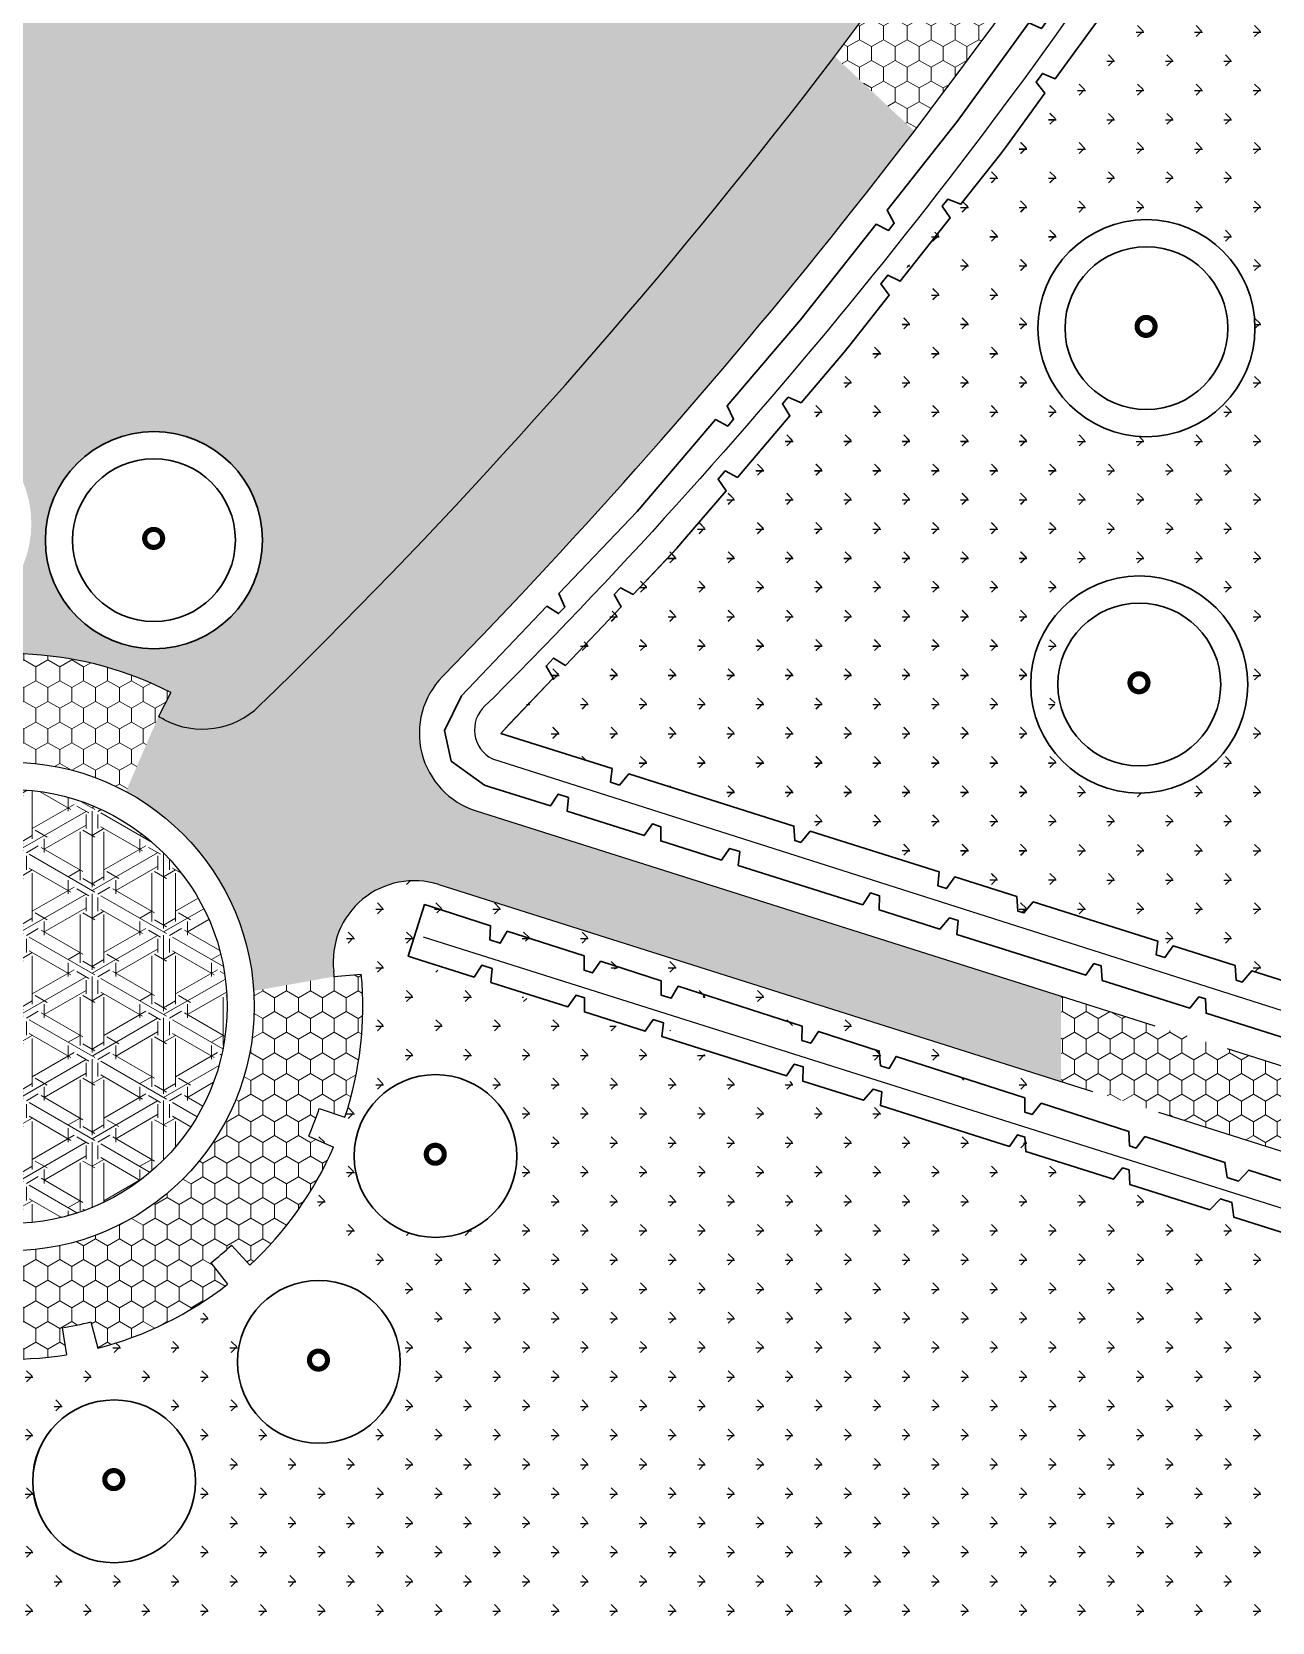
# Model space of a CAD drawing. Header units: millimetres. Extents: x -164772 to 106339, y -135449 to 107526.
# Drawn here: x 1245 to 24103, y -101169 to -71863 of the extents above; entities that cross this region are included whole.
import ezdxf

# ---------------------------------------------------------------- set-up
doc = ezdxf.new("R2010")
doc.units = ezdxf.units.MM
doc.layers.add('bord2', color=251, linetype='Continuous', lineweight=25)
doc.layers.add('paving', color=250, linetype='Continuous', lineweight=25)
for name, color, linetype, lineweight, true_color in [('graas', 7, 'Continuous', 25, 0x83f83f), ('hatch', 7, 'Continuous', 9, 0x4a4a4a), ('plants', 7, 'Continuous', 30, 0x3d5129)]:
    doc.layers.add(name, color=color, linetype=linetype, lineweight=lineweight, true_color=true_color)
doc.linetypes.add('зигзаг', pattern='A,0.00254,-5.08,[131,ltypeshp.shx,S=5.08,R=0,X=-5.08,Y=0],-10.16,[131,ltypeshp.shx,S=5.08,R=180,X=5.08,Y=0],-5.08', length=20.32254)
pattern_1 = [(90, (0, 0), (-219.9704516, 381), [254, -508]), (210, (0, 0), (-219.9704530418713, -380.9999991675352), [254, -508]), (150, (0, 0), (-439.9409046418711, 8.324647552006501e-07), [-508, 254])]
pattern_2 = [(180, (20086130.2969499, -35164895.6718968), (-538.8149999999999, -538.8149999999999), [142.875, -934.755]), (135, (20086130.2969499, -35164895.6718968), (-538.8153672641492, -538.8153672641491), [142.875, -619.1249999999999]), (225, (20086130.2969499, -35164895.6718968), (538.8153672641491, -538.8153672641492), [142.875, -619.1249999999999])]

# ---------------------------------------------------------------- blocks, each defined once
blk = doc.blocks.new('С')
at = {"layer": 'plants', "const_width": 0.1885352972114263}
blk.add_lwpolyline([(63630.32345716628, 41940.31817765423, 1), (63630.98698572459, 41940.31817765423, 1)], format="xyb", close=True, dxfattribs=at)
at = {"layer": 'plants', "linetype": 'зигзаг', "ltscale": 0.1}
blk.add_circle((63630.59096005273, 41940.30680358259), 3, dxfattribs=at)
blk = doc.blocks.new('Р')
at = {"layer": 'plants', "const_width": 0.1885352972114263}
blk.add_lwpolyline([(63573.59903664942, 42000.92048726147, 1), (63574.26256520773, 42000.92048726147, 1)], format="xyb", close=True, dxfattribs=at)
at = {"layer": 'plants'}
blk.add_circle((63573.86653953586, 42000.90911318984), 4, dxfattribs=at)
at = {"layer": 'plants', "linetype": 'зигзаг', "ltscale": 0.1}
blk.add_circle((63573.86653953586, 42000.90911318984), 3, dxfattribs=at)
blk = doc.blocks.new('Б')
at = {"layer": 'plants', "const_width": 0.1885352972114263}
blk.add_lwpolyline([(63583.59903664938, 41953.88570157746, 1), (63584.26256520769, 41953.88570157746, 1)], format="xyb", close=True, dxfattribs=at)
at = {"layer": 'plants'}
for radius in [4, 3]:
    blk.add_circle((63583.86653953583, 41953.87432750583), radius, dxfattribs=at)

msp = doc.modelspace()

# ---------------------------------------------------------------- hatches: boundary and pattern name
at = {"layer": 'graas'}
h = msp.add_hatch(dxfattribs=at)
h.set_pattern_fill('GRASS,_O', color=256, scale=30, angle=90)
h.set_pattern_definition(pattern_2)
h.paths.add_polyline_path([(-16881.00978986946, -64929.83549857694), (-9664.48092604549, -75038.56493971818), (-10121.02646176032, -75427.879945612), (-2990.39725011056, -83789.89241391928, 0.3128562335060687), (-1305.118566213452, -84225.03223058856, -0.004958622415605425), (-1193.589945147556, -84183.51932254569), (-1363.352445447163, -83713.22080724729, -0.2077835124769347), (3805.050075634106, -84040.94761274285), (3577.243151236049, -84486.0363737647, -0.00515883096216769), (3686.86696790038, -84543.57940258733, 0.3234179020562239), (5437.046274722743, -84289.81419319841, 0.05378344987379314), (20212.04646126526, -66445.22378586789), (20212.04646126526, -63389.35614114252, -0.137211629457894), (19174.45696733725, -63679.55847998799, -1), (19174.45696733725, -59679.55847998799, -0.137211629457894), (20212.04646126526, -59969.76081883299), (20212.04646126526, -55091.45292435677, 0.01236897404427421), (20147.14991310584, -55055.47448854891), (17492.5180765546, -53668.46070473963), (16518.00751939855, -56143.90371240392, -0.1724520625654502), (17780.39218551359, -55695.1564173982, -1), (17780.39218551359, -59695.1564173982, -0.7058266720286092), (16518.00751939855, -56143.90371240392), (17492.51807655833, -53668.46070474661), (10308.75810993715, -49915.03096127832), (10030.90544529372, -50446.81841576328), (-1396.544501212695, -45458.74795300603, -0.07962875425606525)])
h.paths.add_polyline_path([(-1258.646054100514, -50708.45190756205, -1), (-1258.646054100514, -54708.45190756205, -1)], flags=16)
h.paths.add_polyline_path([(5123.517075220319, -60675.87254191698, -1), (5123.517075220319, -64675.87254191698, -1)], flags=16)
h.paths.add_polyline_path([(-8267.074693556682, -66955.6184717407, -1), (-8267.074693556682, -62955.6184717407, -1)], flags=16)
h.paths.add_polyline_path([(-1258.646054100514, -51208.45190756205, -1), (-1258.646054100514, -54208.45190756205, -1)], flags=0)
h.paths.add_polyline_path([(5123.517075220319, -61175.87254191698, -1), (5123.517075220319, -64175.87254191698, -1)], flags=0)
h.paths.add_polyline_path([(-8267.074693556682, -66455.6184717407, -1), (-8267.074693556682, -63455.6184717407, -1)], flags=0)
h.paths.add_polyline_path([(-1264.333089917236, -52842.20335078514, -1), (-1264.333089917236, -52510.43907163381, -1)], flags=0)
h.paths.add_polyline_path([(5117.830039404063, -62477.85970598175, 1), (5117.830039404063, -62809.62398514054, 1)], flags=0)
h.paths.add_polyline_path([(-8272.761729373404, -65089.36991496426, 1), (-8272.761729373404, -64757.60563581246, 1)], flags=0)
h.paths.add_polyline_path([(5212.027672145246, -65499.94860570967, -1), (5212.027672145246, -69499.94860570967, -1)], flags=16)
h.paths.add_polyline_path([(-6611.046381423985, -71862.71404796974, -1), (-6611.046381423985, -67862.71404796974, -1)], flags=16)
h.paths.add_polyline_path([(4859.800422787863, -49864.02424934596, -1), (4859.800422787863, -53864.02424934595, -1)], flags=16)
h.paths.add_polyline_path([(5212.027672145246, -65999.94860570967, -1), (5212.027672145246, -68999.94860570967, -1)], flags=0)
h.paths.add_polyline_path([(-6611.046381423985, -71362.71404796974, -1), (-6611.046381423985, -68362.71404796974, -1)], flags=0)
h.paths.add_polyline_path([(4859.800422787863, -50364.02424934595, -1), (4859.800422787863, -53364.02424934595, -1)], flags=0)
h.paths.add_polyline_path([(5206.340636328525, -67633.70004893323, 1), (5206.340636328525, -67301.93576977444, 1)], flags=0)
h.paths.add_polyline_path([(-6616.733417240706, -69996.4654911933, 1), (-6616.733417240706, -69664.7012120415, 1)], flags=0)
h.paths.add_polyline_path([(4854.113386971141, -51666.01141341771, -1), (4854.113386971141, -51997.77569256951, -1)], flags=0)
h.paths.add_polyline_path([(9705.918007681343, -63740.33430032847, -1), (9705.918007681343, -67740.33430032847, -1)], flags=16)
h.paths.add_polyline_path([(9705.918007681343, -64240.33430032847, -1), (9705.918007681343, -67240.33430032847, -1)], flags=0)
h.paths.add_polyline_path([(9700.230971860896, -65542.32146440023, -1), (9700.230971864621, -65874.08574355156, -1)], flags=0)
h.paths.add_polyline_path([(-763.2976096740895, -78925.90310791689, -1), (-763.2976096740895, -82925.90310791689, -1)], flags=16)
h.paths.add_polyline_path([(-763.2976096740895, -79425.90310791689, -1), (-763.2976096740895, -82425.90310791689, -1)], flags=0)
h.paths.add_polyline_path([(3503.641295233931, -79242.14120283812, -1), (3503.641295233931, -83242.14120283812, -1)], flags=16)
h.paths.add_polyline_path([(3503.641295233931, -79742.14120283812, -1), (3503.641295233931, -82742.14120283812, -1)], flags=0)
h.paths.add_polyline_path([(-768.9846454908111, -80727.89027198865, -1), (-768.9846454908111, -81059.65455113999, -1)], flags=0)
h.paths.add_polyline_path([(3497.954259417209, -81044.12836690988, -1), (3497.954259417209, -81375.89264606168, -1)], flags=0)
h = msp.add_hatch(dxfattribs=at)
h.set_pattern_fill('GRASS,_O', color=256, scale=30, angle=90)
h.set_pattern_definition([(180, (20086130.56260819, -35164895.6718968), (-538.8149999999999, -538.8149999999999), [142.875, -934.755]), (135, (20086130.56260819, -35164895.6718968), (-538.8153672641492, -538.8153672641491), [142.875, -619.1249999999999]), (225, (20086130.56260819, -35164895.6718968), (538.8153672641491, -538.8153672641492), [142.875, -619.1249999999999])])
edge = h.paths.add_edge_path()
edge.add_line((32557.4558541502, -81673.77204920581), (32730.75200044509, -81475.80561136079))
edge.add_line((32730.75200044523, -81475.80561136079), (32659.50277191414, -81355.54253301621))
edge.add_line((32659.50277191374, -81355.54253301627), (32396.17151481585, -81401.53680486066))
edge.add_line((32396.17151481585, -81401.5368048609), (31124.43210818461, -79254.94098818724))
edge.add_line((31124.43210818498, -79254.94098818718), (31312.9471354169, -79082.66282106025))
edge.add_line((31312.94713541652, -79082.66282106002), (31269.24862140518, -79008.90317590188))
edge.add_line((31269.2486214053, -79008.90317590206), (31107.50721428647, -78954.65900634413))
edge.add_line((31107.50721428656, -78954.65900634413), (30955.0114027569, -78975.5092835007))
edge.add_line((30955.0114027571, -78975.5092835007), (30956.41131150669, -78971.3351351424))
edge.add_line((30956.41131150649, -78971.33513514229), (30359.73683983128, -77964.19568649828))
edge.add_line((30359.73683983107, -77964.19568649816), (30534.97717347059, -77769.51088355799))
edge.add_line((30534.97717347062, -77769.51088355805), (30465.8593157198, -77652.84539098162))
edge.add_line((30465.85931572012, -77652.84539098197), (30198.45250049733, -77691.96044216063))
edge.add_line((30198.45250049719, -77691.96044216023), (29737.63369245524, -76914.13463881708))
edge.add_line((29737.63369245521, -76914.13463881749), (28603.90379552505, -75000.48798975753))
edge.add_line((28603.90379552516, -75000.48798975718), (28792.41882275708, -74828.2098226157))
edge.add_line((28792.41882275716, -74828.20982261605), (28706.87192615703, -74683.8134082251))
edge.add_line((28706.871926157, -74683.81340822481), (28438.06574487648, -74720.566439861))
edge.add_line((28438.06574487613, -74720.56643986094), (27839.20852717134, -73709.74268806845))
edge.add_line((27839.20852717172, -73709.74268806863), (28019.07608523659, -73522.86827501343))
edge.add_line((28019.07608523659, -73522.86827501326), (27930.41087851277, -73373.20839905829))
edge.add_line((27930.41087851274, -73373.20839905829), (27677.92418784851, -73437.50744373779))
edge.add_line((27677.92418784854, -73437.50744373814), (23950.86490848741, -67142.90012092591))
edge.add_line((23950.86490848727, -67142.9001209256), (21164.92339514108, -71272.72858946916))
edge.add_line((21164.92339514122, -71272.72858946907), (20919.61083690519, -71185.0923766944))
edge.add_line((20919.61083690516, -71185.09237669452), (20822.37596502277, -71319.02733310955))
edge.add_line((20822.37596502268, -71319.02733310961), (20979.0268747874, -71528.78942233327))
edge.add_line((20979.02687478737, -71528.78942233321), (20212.31211955993, -72584.89105886503))
edge.add_line((20212.31211956005, -72584.89105886497), (20212.31211956005, -76091.51550260527))
edge.add_arc((21784.78758599069, -77327.36375683124), 1999.999999999855, 90.00000000002609, 141.8352987984607, ccw=False)
edge.add_arc((21784.78758598976, -77327.36375683124), 2000, -90, 90, ccw=False)
edge.add_arc((21788.02683668696, -77324.40505544792), 2002.961320692927, 141.9591908091692, 269.9073394614629, ccw=False)
edge.add_line((20210.5504913807, -76090.13505573661), (20103.34744687683, -72731.35787114792))
edge.add_line((20103.34744687677, -72731.35787114777), (15216.28835163026, -78940.13561462678))
edge.add_line((15216.28835163005, -78940.13561462653), (9885.786050495648, -84790.23347849962))
edge.add_line((9885.78605049588, -84790.2334785), (19877.50786644938, -87681.10014125762))
edge.add_line((19877.50786644938, -87681.10014125747), (20212.31211956001, -82507.54186801756))
edge.add_arc((21653.69557609661, -83894.05322073815), 2000.000000000326, 89.99999999994787, 136.1116203705098, ccw=False)
edge.add_arc((21653.69557609847, -83894.05322073815), 2000, -90, 90, ccw=False)
edge.add_arc((21653.69557609661, -83894.05322073815), 2000, 223.8883796294902, 270.0000000000521, ccw=False)
edge.add_line((20212.31211956004, -85280.56457345928), (20212.31211956004, -88058.15351445608))
edge.add_line((20212.31211956004, -88058.15351445596), (21077.89617929123, -88331.7783751521))
edge.add_line((21077.89617929114, -88331.77837515199), (21992.81398793204, -88620.99841695839))
edge.add_line((21992.81398793189, -88620.99841695833), (21967.16733341762, -88875.08488152178))
edge.add_line((21967.16733341776, -88875.08488152218), (22127.19689887848, -88925.67276730972))
edge.add_line((22127.19689887828, -88925.67276730943), (22275.12652564266, -88710.24189127302))
edge.add_line((22275.12652564301, -88710.24189127325), (23423.30248450716, -89073.19853687346))
edge.add_line((23423.30248450693, -89073.19853687329), (23439.7587191323, -89340.59439299414))
edge.add_line((23439.75871913247, -89340.59439299438), (23551.78467289628, -89376.00757516759))
edge.add_line((23551.7846728961, -89376.0075751673), (23725.01141569031, -89168.57351904428))
edge.add_line((23725.01141569037, -89168.57351904451), (25752.22731014756, -89809.40864129348))
edge.add_line((25752.22731014733, -89809.40864129314), (25798.61356354527, -90086.26585143445))
edge.add_line((25798.61356354524, -90086.26585143474), (26037.0228579319, -89879.90440427938))
edge.add_line((26037.0228579321, -89879.90440427927), (26855.11407557519, -90163.13313132957))
edge.add_line((26855.11407557522, -90163.13313132939), (28702.73733374586, -90747.19617058524))
edge.add_line((28702.73733374589, -90747.19617058565), (28695.1529113666, -91006.99239342487))
edge.add_line((28695.15291136663, -91006.99239342469), (28877.60947707461, -91064.66980997032))
edge.add_line((28877.60947707455, -91064.6698099705), (29072.85956046497, -90864.19768140024))
edge.add_line((29072.85956046517, -90864.19768139995), (29610.48225223395, -91034.14874802939))
edge.add_line((29610.48225223386, -91034.14874802945), (34036.69817620722, -92444.78970839952))
edge.add_line((34036.69817620722, -92444.78970839964), (34005.6638397382, -92697.17304117193))
edge.add_line((34005.66383973808, -92697.17304117182), (34187.18045744925, -92754.5533252454))
edge.add_line((34187.18045744925, -92754.55332524558), (34344.66766594585, -92542.143752497))
edge.add_line((34344.66766594603, -92542.14375249665), (35466.16492093933, -92896.66683633202))
edge.add_line((35466.16492093933, -92896.66683633202), (35485.60942026422, -93165.00733035734))
edge.add_line((35485.60942026387, -93165.00733035752), (35597.64281441102, -93200.4228645568))
edge.add_line((35597.64281441105, -93200.42286455673), (35763.54117043749, -92990.6721890623))
edge.add_line((35763.54117043755, -92990.67218906242), (37216.22515007928, -93449.88865348244))
edge.add_line((37216.2251500792, -93449.88865348227), (37848.58119971403, -93649.78643814924))
edge.add_line((37848.58119971418, -93649.78643814936), (37822.93454519627, -93903.87290272008))
edge.add_line((37822.93454519632, -93903.87290272019), (37982.9641106534, -93954.460788515))
edge.add_line((37982.96411065358, -93954.46078851489), (38158.80859823128, -93747.85424306571))
edge.add_line((38158.80859823126, -93747.85424306565), (40068.29285264218, -94351.47252514098))
edge.add_line((40068.29285264221, -94351.47252514116), (39679.59620967859, -93695.38324821451))
edge.add_line((39679.59620967853, -93695.38324821457), (39802.76715976473, -93412.80943253929))
edge.add_line((39802.76715976439, -93412.80943253911), (39695.26186609588, -93231.34897573288))
edge.add_line((39695.26186609614, -93231.34897573288), (39401.40778930613, -93248.47004683795))
edge.add_line((39401.40778930598, -93248.47004683777), (38589.26871911334, -91854.99643795281))
edge.add_line((38589.26871911363, -91854.99643795281), (38761.41871852279, -91655.09539456632))
edge.add_line((38761.41871852261, -91655.09539456661), (38688.62780716328, -91532.23007718452))
edge.add_line((38688.62780716336, -91532.23007718423), (38427.98437977581, -91582.76119360032))
edge.add_line((38427.98437977555, -91582.76119360044), (37202.69864257145, -89514.57550713194))
edge.add_line((37202.69864257165, -89514.57550713183), (37393.45781178958, -89346.08527467588))
edge.add_line((37393.45781178932, -89346.08527467628), (37301.11193066264, -89190.21271063377))
edge.add_line((37301.11193066296, -89190.21271063336), (37040.46941412708, -89240.74536447386))
edge.add_line((37040.46941412679, -89240.74536447409), (36825.20281047408, -88877.39231552808))
edge.add_line((36825.2028104744, -88877.39231552785), (36948.37376057516, -88594.81849986712))
edge.add_line((36948.37376057516, -88594.8184998673), (36840.86846690301, -88413.35804305378))
edge.add_line((36840.86846690272, -88413.35804305361), (36547.01439011271, -88430.47911416595))
edge.add_line((36547.01439011303, -88430.47911416595), (35734.87531991311, -87037.00550527372))
edge.add_line((35734.87531991276, -87037.005505274), (35907.02531932919, -86837.10446188752))
edge.add_line((35907.02531932919, -86837.10446188734), (35834.23440796258, -86714.23914450525))
edge.add_line((35834.23440796296, -86714.23914450542), (35573.59098057905, -86764.77026092152))
edge.add_line((35573.59098057888, -86764.77026092164), (35411.84925334702, -86491.76298188524))
edge.add_line((35411.84925334687, -86491.76298188507), (35585.1453996454, -86293.79654404732))
edge.add_line((35585.14539964563, -86293.7965440475), (35513.89617111818, -86173.53346571747))
edge.add_line((35513.89617111786, -86173.53346571741), (35250.5649140127, -86219.52773754725))
edge.add_line((35250.56491401299, -86219.52773754713), (34348.30524337119, -84696.58457444569))
edge.add_line((34348.30524337125, -84696.58457444557), (34539.06441258554, -84528.09434198962))
edge.add_line((34539.06441258519, -84528.09434198956), (34446.71853146579, -84372.22177795433))
edge.add_line((34446.71853146582, -84372.22177795456), (34186.07601491539, -84422.75443179505))
edge.add_line((34186.07601491568, -84422.75443179482), (33978.82550738905, -84072.93192086603))
edge.add_line((33978.82550738911, -84072.93192086597), (34167.34053461375, -83900.65375373176))
edge.add_line((34167.34053461366, -83900.65375373182), (34081.79363801353, -83756.25733932633))
edge.add_line((34081.7936380135, -83756.25733932662), (33812.9874567257, -83793.01037095553))
edge.add_line((33812.98745672564, -83793.0103709553), (33214.13023903177, -82782.18661917736))
edge.add_line((33214.13023903194, -82782.18661917743), (33389.37057267146, -82587.50181624453))
edge.add_line((33389.37057267149, -82587.50181624477), (33320.25271492067, -82470.83632366834))
edge.add_line((33320.25271492052, -82470.83632366822), (33052.84589970137, -82509.95137483234))
edge.add_line((33052.84589970131, -82509.95137483205), (32557.45585415014, -81673.77204920576))
edge = h.paths.add_edge_path(flags=16)
edge.add_arc((29930.75356407064, -84660.63753179736), 2000, 90, 450)
edge = h.paths.add_edge_path(flags=16)
edge.add_arc((29930.75356407064, -84660.63753179736), 1500, 90, 450)
edge = h.paths.add_edge_path(flags=0)
edge.add_arc((29925.06652825439, -84628.50683544106), 165.8821395794803, 90, 450)
h = msp.add_hatch(dxfattribs=at)
h.set_pattern_fill('GRASS,_O', color=256, scale=30, angle=90)
h.set_pattern_definition([(180, (20086129.74554546, -35164892.7434282), (-538.8149999999999, -538.8149999999999), [142.875, -934.755]), (135, (20086129.74554546, -35164892.7434282), (-538.8153672641492, -538.8153672641491), [142.875, -619.1249999999999]), (225, (20086129.74554546, -35164892.7434282), (538.8153672641491, -538.8153672641492), [142.875, -619.1249999999999])])
h.paths.add_polyline_path([(16318.06359739574, -77637.13060410596), (16184.16592280539, -77806.72438495322), (15421.21502701864, -78700.20105206869), (15183.56304444112, -78593.52447560611), (15076.08585889889, -78719.38887663647), (15215.73694719067, -78940.83235736094), (14247.81712047216, -80074.34407554888), (14022.39004060598, -79953.3511579013), (13891.11874726666, -80107.08036682098), (14037.28409465188, -80320.89512785985), (13274.28252624041, -81214.43113664487), (13133.96566535877, -81378.75343035064), (12323.84359536525, -82229.69223919274), (12092.30403515995, -82110.32813720028), (11978.1818282364, -82230.20021378245), (12105.66136601912, -82458.86724039349), (11077.89769505402, -83538.41318330723), (10859.33886997095, -83405.41433204846), (10719.95143041639, -83551.82459065919), (10854.34798618099, -83773.22609610758), (10044.17211080455, -84624.2214212203), (9885.234646049052, -84790.93022123068), (11936.91474876758, -85439.49886802347), (11911.268094246, -85693.58533258685), (12071.29765969953, -85744.17321837456), (12247.14214728466, -85537.56667293976), (15286.99360552216, -86498.51197046736), (15303.44984014398, -86765.907826581), (15415.47579392204, -86801.32100876137), (15588.70253669815, -86593.88695263858), (17967.70063843085, -87345.92601443962), (17942.0539839237, -87600.01247900301), (18102.08354937723, -87650.6003647977), (18256.67096048799, -87437.27412007372), (19398.18913500915, -87798.12613435411), (19414.64536963096, -88065.52199048964), (19526.67132339832, -88100.93517265558), (19699.8980661856, -87893.50111653977), (20211.49505682215, -88055.22504585884), (20211.49505682215, -85277.63610486216, -0.4028935950416848), (20211.49505682215, -82504.61339942037), (20211.49505682215, -78560.28354246027, -0.345936106724494), (20211.49505682216, -76088.58703400844), (20211.49505682542, -72581.96259026785), (20102.53038414215, -72732.05461387473), (19868.27772559338, -72629.1840815488), (19749.51626634804, -72792.77056611513), (19912.06064220817, -72994.41477427396), (19221.77126236512, -73945.24523471246), (19094.82625707165, -74120.10404224784), (18366.778678389, -75042.24359345478), (18125.20230889713, -74944.77967965412), (18022.64196720413, -75074.6818319405), (18170.70076684906, -75290.5943916868), (17247.06113427338, -76460.46935738758), (17017.15040520598, -76348.22983174161), (16891.88448358347, -76506.89069966968), (17046.15952936067, -76714.92980913394)])
at = {"layer": 'graas', "lineweight": 13}
h = msp.add_hatch(dxfattribs=at)
h.set_pattern_fill('ESCHER', color=256, scale=50, angle=90, style=0)
h.set_pattern_definition([(150, (20086130.56260819, -35164895.67189679), (-0.001142316258033797, -1524.001978549797), [1397, -127]), (270, (20086130.56260819, -35164895.67189679), (1319.825, 761.9999999999998), [1397, -127]), (30.00000000000001, (20086130.56260819, -35164895.67189679), (-0.001142316257847161, 1524.001978549797), [1397, -127]), (150, (20086130.56260819, -35164768.67189679), (-0.001142316258033797, -1524.001978549797), [254, -1270]), (30.00000000000001, (20086130.56260819, -35164768.67189679), (-0.001142316257847161, 1524.001978549797), [254, -1270]), (150, (20086020.57760819, -35164959.17189679), (-0.001142316258033797, -1524.001978549797), [254, -1270]), (270, (20086020.57760819, -35164959.17189679), (1319.825, 761.9999999999998), [254, -1270]), (30.00000000000001, (20086240.54760819, -35164959.17189679), (-0.001142316257847161, 1524.001978549797), [254, -1270]), (270, (20086240.54760819, -35164959.17189679), (1319.825, 761.9999999999998), [254, -1270]), (150, (20086130.56260819, -35165403.67189679), (-0.001142316258033797, -1524.001978549797), [254, -1270]), (30.00000000000001, (20086130.56260819, -35165403.67189679), (-0.001142316257847161, 1524.001978549797), [254, -1270]), (150, (20086570.50360819, -35164641.67189679), (-0.001142316258033797, -1524.001978549797), [254, -1270]), (270, (20086570.50360819, -35164641.67189679), (1319.825, 761.9999999999998), [254, -1270]), (30.00000000000001, (20085690.62160819, -35164641.67189679), (-0.001142316257847161, 1524.001978549797), [254, -1270]), (270, (20085690.62160819, -35164641.67189679), (1319.825, 761.9999999999998), [254, -1270]), (90, (20085910.59210819, -35164641.67189679), (-1319.825, -761.9999999999999), [889.0000000000001, -635]), (90, (20086350.53310819, -35164641.67189679), (-1319.825, -761.9999999999999), [889.0000000000001, -635]), (210, (20085800.60710819, -35164832.17189678), (0.001142316257314254, -1524.001978549797), [888.9999999999986, -634.9999999999986]), (210, (20086020.57760819, -35165213.17189679), (0.001142316257314254, -1524.001978549797), [888.9999999999986, -634.9999999999986]), (329.9999999999999, (20086240.54760819, -35165213.17189679), (1319.823857683743, 762.0019785497959), [889.0000000000001, -635]), (329.9999999999999, (20086460.51810819, -35164832.17189678), (1319.823857683743, 762.0019785497959), [889.0000000000001, -635])])
h.paths.add_polyline_path([(843.8257167415723, -85827.10150612933, 1), (843.8257167415723, -93827.10150612933, 1)])
at = {"layer": 'graas'}
h = msp.add_hatch(dxfattribs=at)
h.set_pattern_fill('GRASS,_O', color=256, scale=30, angle=90)
h.set_pattern_definition(pattern_2)
h.paths.add_polyline_path([(12991.0361918753, -90503.85230702902), (13016.68284639688, -90249.76584245866), (12830.57483227244, -90190.93414510689), (12680.80879335869, -90405.78450212018), (11560.54769530399, -90051.6521871001), (11566.1048165692, -89791.21510220687), (11408.29320570799, -89741.32834707802), (11258.838764128, -89956.27720494331), (9837.616331913232, -89507.00623504627), (9861.123603075466, -89252.24347745483), (9668.374470709547, -89191.3124171956), (9528.485089058246, -89409.28494233634), (8408.149587184846, -89055.12910710643), (8311.056569700319, -89024.43646312547), (8612.470922502413, -88070.94320780407), (10664.15102521396, -88719.51185460477), (10638.50437070309, -88973.59831917514), (10798.53393616034, -89024.1862049703), (10974.37842373802, -88817.57965952107), (14014.22988197925, -89778.52495704121), (14030.6861166006, -90045.92081316929), (14142.7120703754, -90081.33399533523), (14315.93881315524, -89873.89993921197), (16694.93691488421, -90625.93900102047), (16669.29026037334, -90880.0254655913), (16829.31982582687, -90930.61335137855), (16983.90723694507, -90717.28710664711), (18125.42541145925, -91078.13912092797), (18141.88164608432, -91345.53497705604), (18253.90759984469, -91380.94815924387), (18427.13434264595, -91173.51410311363), (19804.31539300662, -91608.86289313617), (20212.04646126898, -91737.7531557255), (20212.04646127271, -91207.84384749686), (8738.949508000354, -87577.57821611124, 0.5387651285570927), (6805.731610811505, -89154.41258829036, -0.005104121143679926), (6818.221930660031, -89276.26985066706), (7316.11044908427, -89230.36752798776, -0.1030956343229653), (7015.639873877823, -91865.5888747349), (6540.864549265898, -91708.78201538693, -0.02271786441416724), (6346.63918601461, -92217.9423866076), (6805.229072089496, -92417.17922152435, -0.05002962663690443), (6172.003058925926, -93549.69404234407), (12372.05175210135, -98637.56036147657), (20212.04646126526, -99601.27872912255), (20212.04646126526, -92786.52827230371), (19696.03951154715, -92623.41028492335), (19679.5832769258, -92356.01442880272), (19542.63486052323, -92312.72286059936), (19394.33058037488, -92528.03530275957), (18873.9025721971, -92363.51974861133), (17015.33247863846, -91775.99624094409), (17040.97913315678, -91521.90977638769), (16880.94956769208, -91471.32189057856), (16705.10508011068, -91677.9284360278), (15584.84398206389, -91323.79612103659), (15594.3141206896, -91064.59600301269), (15428.45124234883, -91012.16411443283), (15283.13505088417, -91228.42113885093)])
h.paths.add_polyline_path([(8685.302237447075, -94082.27399761784, -1), (8685.302237447075, -91082.27399761784, -1)], flags=16)
h.paths.add_polyline_path([(8679.615201630353, -92716.0254408414, 1), (8679.615201630353, -92384.26116168215, 1)], flags=0)
h = msp.add_hatch(dxfattribs=at)
h.set_pattern_fill('GRASS,_O', color=256, scale=30, angle=90)
h.set_pattern_definition(pattern_2)
h.paths.add_polyline_path([(20212.04646126153, -105071.19451452), (28191.82436756251, -111619.5371571052), (28388.2628563095, -111437.7833815999), (28808.75999694198, -111053.4876185595), (30413.27838019581, -109478.7081167418), (30625.59950433365, -109620.6145035214), (30745.38164656955, -109503.0524585712), (30645.48361220463, -109250.8066832637), (32559.50284500253, -107349.3817724413), (34489.7117588969, -105296.832793971), (34708.49944098686, -105428.5507977949), (34822.59427749339, -105305.4615444312), (34710.89179030034, -105058.2165186246), (36130.42815030898, -103526.7741148676), (37638.3408138442, -101837.110571451), (37859.5843239871, -101964.6605286658), (37971.32705529845, -101839.4321053461), (37854.96114110175, -101594.3473803093), (39245.23325972931, -100036.2900164513), (40040.80771976263, -99085.94590103575), (40049.78353165436, -99057.55184474816), (37734.24005615545, -98325.57179750824), (37637.64984780011, -98032.84432032188), (37436.5434825902, -97969.27140612058), (37228.94152024129, -98177.94525390906), (35694.60283425889, -97680.81009649574), (35689.63600781906, -97417.04622467323), (35553.46861451651, -97374.00155027393), (35392.89390307172, -97585.43511432451), (33100.79504406332, -96860.86628248864), (33130.63973594197, -96608.1068841782), (32957.89154967313, -96553.49844045514), (32797.31854210115, -96764.932543138), (32490.02425929039, -96667.79194266252), (29750.71618730874, -95801.8531800522), (29747.89341746663, -95538.76707855328), (29614.60999594602, -95496.63407341386), (29449.00725613647, -95706.47819788843), (27070.00915439679, -94954.43913607993), (27095.65580891092, -94700.35267151655), (26935.62624345041, -94649.76478572185), (26760.53414205481, -94855.48732329714), (25639.52065781803, -94502.239016158), (25640.33481074703, -94240.30260368106), (25511.03846942513, -94199.42997786398), (25337.81172663831, -94406.86403398677), (23527.44282630524, -93834.57768859477), (23490.45808835393, -93560.69244673238), (23281.53599374295, -93494.64885640606), (23085.24657606352, -93694.79243491912), (21610.95610710066, -93228.74581626472), (21598.76813643677, -92962.6992261223), (21480.10569001567, -92925.18814328309), (21313.51543988586, -93134.72010007217), (20212.04646126526, -92786.52827230371)])
h.paths.add_polyline_path([(29071.12233078965, -104893.2812581518, -1), (29071.12233078965, -107893.2812581518, -1)], flags=16)
h.paths.add_polyline_path([(29065.43529497293, -106195.2684222236, -1), (29065.43529497293, -106527.0327013754, -1)], flags=0)
h.paths.add_polyline_path([(31602.16770828069, -102851.3796155788, -1), (31602.16770828069, -105851.3796155788, -1)], flags=16)
h.paths.add_polyline_path([(31596.48067246397, -104153.3667796505, -1), (31596.48067246397, -104485.1310588023, -1)], flags=0)
h = msp.add_hatch(dxfattribs=at)
h.set_pattern_fill('GRASS,_O', color=256, scale=30, angle=90)
h.set_pattern_definition(pattern_2)
edge = h.paths.add_edge_path()
edge.add_arc((2760.879635855279, -98576.76660157829), 1500, 125.13157183319649, 270.0000000001737, ccw=False)
edge.add_line((1897.695648216366, -97350.01748155286), (-2332.862521737472, -96590.84672882112))
edge.add_arc((-806.9554390025296, -97041.59082511994), 1591.088515919036, 163.5431653874094, 193.5829795188087)
edge.add_line((-2353.542497618866, -97415.26332291351), (-1755.776857888952, -101429.7002505903))
edge.add_line((-1755.776857889068, -101429.7002505902), (13253.27071096577, -108513.0553417877))
edge.add_line((13253.27071096581, -108513.0553417881), (13253.27071096217, -125688.360523473))
edge.add_arc((-69881.99312316839, -6887.990543200593), 145000.0000007586, 304.9839289176214, 308.4139232093178)
edge.add_line((20212.04646126526, -120501.6518325833), (20212.04646126526, -119821.964945168))
edge.add_line((20212.04646126526, -119821.9649451677), (19904.28516243074, -120071.1954727632))
edge.add_line((19904.28516243091, -120071.1954727633), (19736.36209852529, -120207.18253162))
edge.add_line((19736.362098525, -120207.1825316203), (18806.10492395661, -120924.8288409332))
edge.add_line((18806.10492395675, -120924.8288409328), (18595.44296984853, -120771.5973236811))
edge.add_line((18595.44296984859, -120771.5973236812), (18464.39728517907, -120872.6924342957))
edge.add_line((18464.39728517896, -120872.692434296), (18555.56788651836, -121118.1054801096))
edge.add_line((18555.5678865185, -121118.1054801093), (17375.39447793645, -122028.5495101891))
edge.add_line((17375.39447793616, -122028.5495101893), (17179.63820580709, -121863.819013994))
edge.add_line((17179.63820580738, -121863.8190139941), (17019.58064170142, -121987.2953206546))
edge.add_line((17019.58064170108, -121987.2953206542), (17118.6940035383, -122226.5809289058))
edge.add_line((17118.69400353842, -122226.5809289058), (16188.37504851197, -122944.2748987242))
edge.add_line((16188.37504851185, -122944.2748987241), (16017.28833069651, -123076.2596388924))
edge.add_line((16017.28833069671, -123076.2596388924), (15062.05674862747, -123760.3117237779))
edge.add_line((15062.05674862741, -123760.311723778), (14856.98709860099, -123599.6730129157))
edge.add_line((14856.9870986009, -123599.673012916), (14722.42325926865, -123696.0356924288))
edge.add_line((14722.4232592687, -123696.0356924287), (14804.79359847757, -123944.5407604402))
edge.add_line((14804.79359847745, -123944.5407604402), (13997.89694572396, -124522.3685330606))
edge.add_line((13997.89694572399, -124522.3685330604), (13782.87346102086, -123753.8750856149))
edge.add_line((13782.87346102083, -123753.875085615), (13723.00555930055, -123489.2557689276))
edge.add_line((13723.00555930073, -123489.2557689277), (15420.58179149702, -122273.602327205))
edge.add_line((15420.58179149702, -122273.6023272047), (17200.63704783919, -120900.379824776))
edge.add_line((17200.63704783907, -120900.3798247762), (17394.61679064126, -121066.4808234035))
edge.add_line((17394.61679064129, -121066.4808234036), (17527.5042496703, -120963.9648771303))
edge.add_line((17527.50424967027, -120963.9648771304), (17458.24776241872, -120701.6462018333))
edge.add_line((17458.24776241901, -120701.6462018331), (19111.59672794568, -119426.1711875555))
edge.add_line((19111.59672794557, -119426.1711875554), (20212.0464612689, -118535.1182600391))
edge.add_line((20212.04646126898, -118535.1182600394), (20212.04646126898, -105071.1945145273))
edge.add_line((20212.04646126898, -105071.1945145269), (9246.10103510895, -96072.351577601))
edge.add_line((9246.101035108979, -96072.35157760135), (7960.300742184729, -95914.29670570926))
edge.add_arc((6532.927875758804, -96375.38964665537), 1499.999999999626, 269.99999999996527, 377.9023287185513, ccw=False)
edge.add_arc((6532.927875757872, -96375.38964665537), 1500, 148.0820043569545, 270, ccw=False)
edge.add_line((5259.719367544356, -95582.33221203084), (4118.137453978896, -95442.00514561492))
edge.add_arc((843.5600584533095, -89827.1015061256), 6500.000000002738, 284.39389944853, 300.2504749520603, ccw=False)
edge.add_line((2459.373973395399, -96123.06413246966), (2335.080318245586, -95638.75938616962))
edge.add_arc((843.56005843608, -89827.10150614749), 5999.999999986813, 279.18824216601223, 284.3938967170981, ccw=False)
edge.add_line((1801.631725725907, -95750.11582996785), (1881.471335489347, -96243.70030775435))
edge.add_arc((843.5600584425993, -89827.10150613119), 6500.000000000816, 255.7357628958951, 279.1882448818356, ccw=False)
edge.add_line((-758.0017484196433, -96126.70465068049), (-634.8050597388792, -95642.11969847792))
edge.add_arc((843.5600585962675, -89827.10150609673), 6000.000000069454, 254.473922030068, 255.73575921555312, ccw=False)
edge.add_arc((-975.9132422244147, -97013.19713151916), 1421.158404204821, 441.3633726468918, 522.7112487573693)
edge.add_line((-2332.862521740884, -96590.84672882124), (1897.695648216592, -97350.01748155298))
edge.add_arc((2760.879635855279, -98576.76660157829), 1499.999999999821, 89.99999999982629, 125.13157183319649, ccw=False)
edge.add_arc((2760.879635859936, -98576.76660157829), 1500, -90, 90, ccw=False)
edge = h.paths.add_edge_path(flags=16)
edge.add_arc((9630.515996968563, -103542.6666625174), 2000, 90, 450)
edge = h.paths.add_edge_path(flags=16)
edge.add_arc((9630.515996968563, -103542.6666625174), 1500, 90, 450)
edge = h.paths.add_edge_path(flags=0)
edge.add_arc((9624.828961151841, -103510.5359661616), 165.8821395794803, 90, 450)
edge = h.paths.add_edge_path(flags=16)
edge.add_arc((14336.42315066206, -103330.289978669), 2000, 90, 450)
edge = h.paths.add_edge_path(flags=16)
edge.add_arc((14336.42315066206, -103330.289978669), 1500, 90, 450)
h.paths.add_polyline_path([(-534.0353670202167, -101174.664978466), (-1537.513860736319, -101225.5183130367), (-1631.672471457903, -100594.286373544), (-1395.207841835261, -100485.0030915373), (-1419.626045537458, -100321.3053695331), (-1678.355919526701, -100281.3242000304), (-1898.261784927265, -98807.09253011127), (-1659.019727116261, -98716.42890879275), (-1688.843816433378, -98516.49055372081), (-1946.093687895031, -98486.43120501605), (-2119.44329348467, -97324.30904850872), (-2134.466504174561, -97223.59462263244), (-1151.569750907642, -97034.76291481308), (-827.9528997976304, -99204.26489683143), (-1067.525984572057, -99292.70933933412), (-1042.764596573819, -99458.70774196037), (-779.9513885674969, -99526.06326237968)], flags=16)
edge = h.paths.add_edge_path(flags=0)
edge.add_arc((14330.73611484347, -103298.1592823183), 165.8821395776613, 90, 450)
edge = h.paths.add_edge_path(flags=16)
edge.add_arc((16154.27309400374, -108294.3441194989), 2000, 90, 450)
edge = h.paths.add_edge_path(flags=16)
edge.add_arc((16154.27309400374, -108294.3441194989), 1500, 90, 450)
edge = h.paths.add_edge_path(flags=0)
edge.add_arc((16148.58605818702, -108262.2134231464), 165.8821395758423, 90, 450)
h = msp.add_hatch(dxfattribs=at)
h.set_pattern_fill('GRASS,_O', color=256, scale=30, angle=90)
h.set_pattern_definition(pattern_2)
h.paths.add_polyline_path([(12372.05175209763, -98637.56036147657), (20212.04646126526, -105071.19451452), (20212.04646126526, -99601.27872912255)])
h.paths.add_polyline_path([(20212.04646126526, -105071.1945145269), (20212.04646126526, -118535.1182600027), (20868.01165359253, -118003.9720501848), (21065.85873168446, -118165.4471753905), (21196.28890089197, -118059.8225240507), (21120.85875697639, -117799.2120065721), (22742.45842428152, -116486.0119968839), (24433.20238803253, -115006.2144052903), (24637.08184515564, -115160.0027316277), (24759.35804521404, -115052.9823724324), (24759.48003311148, -115037.7097414862), (24678.03135566106, -114791.9316253867), (26252.21142335954, -113414.1547872829), (26324.74622034161, -113347.0423121582), (26319.90250140541, -110083.4059610175)])
at = {"layer": 'hatch'}
h = msp.add_hatch(dxfattribs=at)
h.set_pattern_fill('HONEY', color=256, scale=80, angle=90, style=0)
h.set_pattern_definition(pattern_1)
h.paths.add_polyline_path([(16041.04737450854, -72316.18034712314), (17507.72951450731, -73691.0209914208, 0.01040868682146387), (20212.57777785436, -69995.88592458187), (20212.57777785436, -66441.59857452937, -0.01668293918247371)])
h = msp.add_hatch(dxfattribs=at)
h.set_pattern_fill('HONEY', color=256, scale=80, angle=90, style=0)
h.set_pattern_definition(pattern_1)
h.paths.add_polyline_path([(5442.341270195975, -84281.55320208329, -0.3299794136974735), (3661.684852931838, -84526.19708813303, 0.003943709537229239), (3577.774467825147, -84482.41116242619), (2979.10517280428, -85862.19921747451, -0.2587153595629409), (5334.935277480356, -89536.55985419075), (6818.679618705253, -89271.84660143447, 0.004016174931322837), (6809.047362328696, -89175.94245806705, -0.545739706594814), (8746.052245178449, -87576.03230405967), (20212.57777785436, -91204.21863615788), (20212.5777778511, -89630.92043816899), (9433.936140298101, -86220.39122802434, -0.5586820640707763), (8813.336332170016, -83742.21298628995, 0.03023170890258786), (17507.72951450358, -73691.0209914208), (16041.04737450854, -72316.18034712314, -0.03705184371583445)])
h = msp.add_hatch(dxfattribs=at)
h.set_pattern_fill('HONEY', color=256, scale=80, angle=90, style=0)
h.set_pattern_definition(pattern_1)
h.paths.add_polyline_path([(-1362.821128858064, -83709.59559590877), (-1193.058628554267, -84179.8941112286), (-752.8771737546631, -85616.3761706999, -0.0909464454651143), (844.0913750363543, -85323.47629479827, -0.1242171098808957), (2979.10517280428, -85862.19921747451), (3577.774467835858, -84482.41116249138), (3805.581392227396, -84037.32240139689, 0.2077835124770734)])
h = msp.add_hatch(dxfattribs=at)
h.set_pattern_fill('HONEY', color=256, scale=80, angle=90, style=0)
h.set_pattern_definition(pattern_1)
h.paths.add_polyline_path([(844.0913750363543, -94323.47629479827, -0.07590899708519072), (-498.8759370011248, -94118.40805197456), (-634.2737431533606, -95638.49448716077), (-757.4704318305448, -96123.07943934151, 0.1026894479721987), (1882.00265207859, -96240.07509641578), (1802.163042315471, -95746.49061862887, 0.02271785993764188), (2335.611634834859, -95635.1341748307), (2459.905289984497, -96119.43892113068, 0.1037317540563802), (4853.283723850924, -94939.76173544112), (4544.884225802685, -94546.20138479392, 0.0207096721476341), (4922.918566413413, -94223.83636447969), (5262.820882964603, -94590.53299004906, 0.103731763039552), (6805.76038867906, -92413.55401018537), (6347.170502603709, -92214.31717526908, 0.02271786441416724), (6541.395865855462, -91705.15680404841), (7016.171190467387, -91861.96366339592, 0.1030956343229653), (7316.641765673834, -89226.74231664879), (6809.34451048747, -89273.51206817567), (5334.935277480356, -89536.55985419075, -0.4330267720662409)])
h = msp.add_hatch(dxfattribs=at)
h.set_pattern_fill('HONEY', color=256, scale=80, angle=90, style=0)
h.set_pattern_definition(pattern_1)
h.paths.add_polyline_path([(21942.90722939158, -90178.42348503503), (20212.57777785808, -89630.92043816899), (20212.57777785808, -91204.21863615788), (20793.13370070858, -91387.91552483612), (40545.68001343236, -97637.9272089982), (39611.21012393219, -95768.94826001111)])
h = msp.add_hatch(dxfattribs=at)
h.set_pattern_fill('HONEY', color=256, scale=80, angle=90, style=0)
h.set_pattern_definition(pattern_1)
edge = h.paths.add_edge_path()
edge.add_line((-1518.409854727142, -103009.3140400424), (-2378.271517976063, -97234.70910423949))
edge.add_line((-2378.271517975998, -97234.70910423943), (-4375.618825437494, -97382.46570910464))
edge.add_arc((-4373.101257843708, -97683.53252828117), 301.0773451384072, -73.54042438296972, 90.47910505757312, ccw=False)
edge.add_line((-4287.7943672494, -97972.27168768454), (-3524.567460192113, -103097.9029990927))
edge.add_line((-3524.567460192178, -103097.9029990923), (-1592.624377134802, -116072.3249787481))
edge.add_line((-1592.624377134533, -116072.3249787483), (231.9013696379182, -128325.3603600482))
edge.add_line((231.9013696375332, -128325.3603600482), (2295.81572407519, -128624.6505470793))
edge.add_line((2295.815724075495, -128624.6505470792), (1686.861967872559, -124535.0771697124))
edge.add_line((1686.861967872552, -124535.0771697126), (1534.48514892441, -123511.7545023463))
edge.add_line((1534.485148924126, -123511.7545023462), (384.1732933430326, -115786.5624128921))
edge.add_line((384.173293343003, -115786.562412892), (-1518.409854727331, -103009.3140400425))

# ---------------------------------------------------------------- linework, layer by layer
at = {"layer": 'bord2'}
for points in [[(31992.64192526062, -92355.14636636847), (39968.53150940473, -94848.78040888761, 0.812517883200868), (40424.45429077811, -94032.08980006487), (24483.5152053509, -67051.6750094108, 0.5093277111096629), (23424.33312064708, -66950.77008222925), (22860.71049897672, -67908.36868310018, -0.0521376008933257), (9745.505666558354, -84140.09453337402), (9591.32749892697, -84286.09450433632, 0.5184928652019455), (9732.601874185915, -85260.18034969499), (31992.64192526062, -92355.14636636847)], [(-1634.27902848534, -97123.92566078105), (3307.93207262615, -130169.9239511, 0.4417130706290575), (3814.752211486644, -130503.7887827716), (10375.59389864859, -126422.100594595), (10375.59389864859, -126422.100594595, 0.07200386864289546), (40286.38763791761, -99657.85914086174, 0.7210922881363719), (40001.37140863595, -98506.87002228382), (8462.029404394052, -88544.06462413348)]]:
    msp.add_lwpolyline(points, format="xyb", dxfattribs=at)
at = {"layer": 'paving'}
for p, q in [((3805.581392227396, -84037.32240139689), (3577.774467825147, -84482.41116242619)), ((9433.936140298101, -86220.39122802434), (21942.90722939065, -90178.42348503131)), ((8746.05224475982, -87576.03230392696), (20793.13370070672, -91387.91552483798)), ((6809.344510447423, -89273.51206818684), (7316.641765673834, -89226.74231665251)), ((23270.81901862119, -90598.59534879118), (39611.21012392939, -95768.94826001483)), ((6541.395865853599, -91705.15680404841), (7016.171190467387, -91861.96366339592)), ((22005.70895966487, -91771.5931234839), (40545.6800134305, -97637.92720900192)), ((6347.170502603709, -92214.31717526536), (6805.76038867906, -92413.5540101891)), ((4922.91856641155, -94223.83636448155), (5262.820882964603, -94590.53299004906)), ((4544.884225803617, -94546.20138479392), (4853.283723850924, -94939.76173544484)), ((1802.163042313608, -95746.49061862887), (1882.00265207859, -96240.07509641904)), ((2335.611634834859, -95635.13417483256), (2459.905289984497, -96119.43892113441))]:
    msp.add_line(p, q, dxfattribs=at)
for radius in [4500, 4000]:
    msp.add_circle((844.0913750363543, -89823.47629479454), radius, dxfattribs=at)
for centre, radius, start, end in [((-69881.46180604052, -6884.365332415286), 108000, 314.2186571805681, 328.8267461007736), ((-69881.46180604052, -6884.365332415286), 110000, 315.676585198777, 327.3006338074337), ((844.0913750363543, -89823.47629479454), 6500, 62.89556270267763, 109.8479371904781), ((9886.447215874869, -84790.27454520525), 1500, 135.676585198777, 252.4418217530783), ((4386.847083266548, -83201.70384251508), 1510.01411185567, 242.4057694259626, 314.0943131057268), ((844.0913750363543, -89823.47629479454), 6000, 61.71325622538146, 62.89556270267763), ((8292.175171698633, -88999.04227452535), 1493.640443302963, 72.3096234186337, 186.8018244837675), ((844.0913750363543, -89823.47629479454), 6000, 5.267471818325108, 6.195559430942218), ((844.0913750363543, -89823.47629479454), 6500, 341.7228712069992, 5.267469027382633), ((844.0913750363543, -89823.47629479454), 6000, 336.5172170252769, 341.7228726017615), ((844.0913750363543, -89823.47629479454), 6500, 312.8283709725582, 336.5172161135845), ((844.0913750363543, -89823.47629479454), 6000, 308.082741502013, 312.8283703642874), ((844.0913750363543, -89823.47629479454), 6500, 284.3938994487445, 308.0827425524191), ((844.0913750363543, -89823.47629479454), 6000, 279.1882421658816, 284.3938967170385), ((844.0913750363543, -89823.47629479454), 6500, 255.7357628956738, 279.1882448817113)]:
    msp.add_arc(centre, radius, start, end, dxfattribs=at)
at = {"layer": 'plants', "linetype": 'ByBlock'}
for p, q in [((8848.31350834966, -84740.16990172859), (9160.958955771945, -84101.81769255032)), ((8970.983770834006, -85304.83750800365), (8848.31350834966, -84740.16990172859)), ((9584.63735598531, -85743.72673381022), (8970.983770834006, -85304.83750800365)), ((8177.860602927118, -88897.30203290698), (8479.274955732471, -87943.80877759629))]:
    msp.add_line(p, q, dxfattribs=at)
for points in [[(21035.58377102829, -69745.10493128418), (19808.81178529487, -71434.90663777661), (19949.20259400337, -71667.06599955817), (19850.60113996008, -71802.88333744506), (19617.66665227498, -71698.19710717301), (18299.85927778549, -73513.57048469126)], [(19095.64331876553, -74119.40730097608), (19095.64331876553, -74119.40730097608), (19095.64331876553, -74119.40730097608), (19222.58832510301, -73944.5484919748), (19222.58832510301, -73944.5484919748), (19912.87770494606, -72993.718031547), (19750.33332908592, -72792.07382337374), (19869.09478833499, -72628.48733881439), (20103.34744687677, -72731.35787114777), (20979.02687478737, -71525.16421100913), (20822.37596502268, -71315.40212177808), (20919.61083690842, -71181.46716536299), (21164.92339475519, -71269.10337792707), (21855.16693102355, -70318.33606412724)], [(18299.59361948744, -73513.57048468753), (17005.63239344602, -75152.49197693677), (17136.54054036849, -75390.12742357976), (17032.53876999413, -75521.85527853011), (16804.01840686492, -75407.85472591264), (15412.80579975685, -77170.05352205546)], [(18299.85927778223, -73513.57048468753), (17005.89805174033, -75152.49197693677), (17136.80619866327, -75390.12742357976), (17032.80442828844, -75521.85527853011), (16804.2840651597, -75407.85472591264), (15413.07145805117, -77170.05352205546)], [(16184.71732732905, -77806.02764215316), (16184.71732732905, -77806.02764215316), (16184.71732732905, -77806.02764215316), (16318.61500183884, -77636.43386136783), (16318.61500183884, -77636.43386136783), (17046.71093380424, -76714.23306639581), (16892.43588802657, -76506.19395693527), (17017.70180964909, -76347.53308900721), (17247.61253871649, -76459.77261465318), (18171.25217129217, -75289.89764895984), (18023.1933716477, -75073.98508920982), (18125.75371334069, -74944.08293691273), (18367.33008282838, -75041.5468507241), (19095.37766036923, -74119.40730099424)], [(16184.98298562337, -77806.02764215316), (16184.98298562337, -77806.02764215316), (16184.98298562337, -77806.02764215316), (16318.88066013363, -77636.43386136783), (16318.88066013363, -77636.43386136783), (17046.97659209856, -76714.23306639581), (16892.70154632135, -76506.19395693527), (17017.96746794387, -76347.53308900721), (17247.87819701127, -76459.77261465318), (18171.51782958695, -75289.89764895984), (18023.45902994248, -75073.98508920982), (18126.01937163501, -74944.08293691273), (18367.59574112316, -75041.5468507241), (19095.64331866355, -74119.40730099424)], [(15412.80579975685, -77170.05352205546), (14056.81079747035, -78758.03238401232), (14178.48901383877, -79000.52353867838), (14069.50129611297, -79128.1568940179), (13845.53123769556, -79005.45768743563), (12398.1035430531, -80701.29557361403)], [(13134.51706971852, -81378.05668773963), (13134.51706971852, -81378.05668773963), (13134.51706971852, -81378.05668773963), (13274.83393068351, -81213.73439391046), (13274.83393068351, -81213.73439391046), (14037.83549909871, -80320.19838512545), (13891.67015170977, -80106.38362408658), (14022.94144504955, -79952.65441516363), (14248.36852491526, -80073.64733281448), (15216.28835163005, -78940.13561462653), (15076.63726334246, -78718.69213391277), (15184.1144488805, -78592.82773287543), (15421.76643146174, -78699.50430933428), (16184.71732734349, -77806.02764214245)], [(12398.1035430531, -80701.29557361403), (10958.27106633988, -82213.671767306), (11066.66651852867, -82462.38440143918), (10950.94038732508, -82583.94121353231), (10733.92866735412, -82449.31730868151), (9160.693297477163, -84101.81769255032)], [(12398.36920134789, -80701.29557361403), (10958.53672463419, -82213.671767306), (11066.93217682345, -82462.38440143918), (10951.20604561987, -82583.94121353231), (10734.19432564844, -82449.31730868151), (9160.958955771945, -84101.81769255032)], [(9885.78605049588, -84790.2334785), (9885.78605049588, -84790.2334785), (9885.78605049588, -84790.2334785), (10044.72351524765, -84623.52467848216), (10044.72351524765, -84623.52467848216), (10854.89939062409, -83772.52935337364), (10720.50283485996, -83551.12784793177), (10859.89027441033, -83404.71758931405), (11078.44909949713, -83537.71644057283), (12106.21277046269, -82458.17049765955), (11978.7332326795, -82229.50347105176), (12092.85543960678, -82109.63139446215), (12324.39499981581, -82228.99549646578), (13134.51706971852, -81378.05668773637)], [(9886.051708790197, -84790.2334785), (9886.051708790197, -84790.2334785), (9886.051708790197, -84790.2334785), (10044.98917354243, -84623.52467848216), (10044.98917354243, -84623.52467848216), (10855.16504891888, -83772.52935337364), (10720.76849315428, -83551.12784793177), (10860.15593270511, -83404.71758931405), (11078.71475779191, -83537.71644057283), (12106.47842875701, -82458.17049765955), (11978.99889097428, -82229.50347105176), (12093.12109790156, -82109.63139446215), (12324.66065811059, -82228.99549646578), (13134.78272801331, -81378.05668773637)], [(25724.09879908544, -89796.89156113142), (23725.01141568292, -89164.94830771671), (23551.78467289983, -89372.3823638395), (23439.75871913247, -89336.96918166285), (23423.30248451066, -89069.57332554176), (22275.12652563928, -88706.61667994173), (22127.19689887455, -88922.04755598163), (21967.16733341776, -88871.45967019066), (21992.81398793562, -88617.37320562727), (21077.89617929114, -88328.15316382093), (19700.71512892722, -87892.80437379838), (19527.48838613993, -88100.23842992117), (19415.46243236885, -88064.82524774778), (19399.0061977475, -87797.42939162716), (18257.48802323332, -87436.57737733932), (18102.90061211512, -87649.9036220633), (17942.87104665786, -87599.31573627233), (17968.51770117246, -87345.22927170894), (15589.51959943977, -86593.19020990418), (15416.29285665667, -86800.62426602696), (15304.26690288559, -86765.21108385404), (15287.81066826005, -86497.81522773295), (12247.95921001882, -85536.86993020582), (12072.11472244487, -85743.4764756476), (11912.08515698389, -85692.8885898599), (11937.73181150174, -85438.80212529279), (9886.051708790197, -84790.2334785)], [(9584.63735598531, -85743.72673381022), (9584.63735598531, -85743.72673381022), (9584.63735598531, -85743.72673381022), (9681.73037346937, -85774.41937779119), (9681.73037346937, -85774.41937779119), (10802.06587534277, -86128.57521302807), (10941.95525698709, -85910.60268788408), (11134.70438935999, -85971.5337481326), (11111.1971181945, -86226.29650573475), (12532.41955041252, -86675.56747562806), (12681.87399199624, -86460.61861775578), (12839.68560285745, -86510.50537289535), (12834.12848158852, -86770.94245779929), (13954.38957964322, -87125.07477280493), (14104.15561855743, -86910.22441579537), (14290.26363268141, -86969.0561131504), (14264.61697816355, -87223.1425777175), (16556.71583717196, -87947.71140954639), (16702.0320286301, -87731.45438512457), (16867.89490697086, -87783.88627370862), (16858.42476834841, -88043.08639171389), (17978.68586640638, -88397.21870671953), (18154.53035398033, -88190.61216127775), (18314.55991944131, -88241.20004707245), (18288.91326491973, -88495.28651163583), (20147.48335848162, -89082.81001929981), (20667.91136665941, -89247.3255734406), (20816.21564681148, -89032.01313128411), (20953.16406321032, -89075.30469949073), (20969.6202978354, -89342.70055561182), (22587.09622616666, -89854.01037076065), (22753.68647630764, -89644.47841397156), (22872.3489227213, -89681.98949681404), (22884.53689338519, -89948.03608694622), (24358.82736234432, -90414.08270560387)], [(8481.89001059458, -87944.64334047395), (8481.89001059458, -87944.64334047395), (8481.89001059458, -87944.64334047395), (8578.81306310436, -87975.86855994673), (8578.81306310436, -87975.86855994673), (9697.187375602967, -88336.16966947955), (9684.949081083483, -88594.88048286452), (9877.36079886109, -88656.86881237752), (10005.77747260286, -88435.5866116406), (11424.5120015719, -88892.6532835159), (11421.82202299657, -89154.44023052273), (11579.35737870466, -89205.1926153204), (11725.69277993236, -88989.6832022117), (12843.99281885913, -89349.96038339748), (12841.61389214844, -89611.84754044605), (13027.3961172022, -89671.7000791472), (13153.67715266599, -89449.72985040858), (15441.76360653267, -90186.8713233694), (15434.94262198936, -90447.32740466339), (15600.51515113255, -90500.66908579036), (15742.94438489126, -90283.9012420666), (16861.24442382036, -90644.17842325424), (16884.89829446627, -90914.45243760473), (17044.64772216203, -90965.91811900209), (17170.92875762023, -90743.94789026208), (19026.24535442628, -91341.666043207), (19545.76233382868, -91509.03625370511), (19541.92420722284, -91770.45330755222), (19678.63289027354, -91814.49606643799), (19846.94311218821, -91606.06617240277), (21461.5875881563, -92126.24818095933), (21476.00342126023, -92393.54602253898), (21594.45814460255, -92431.70799369407), (21758.50757431537, -92221.90542134778), (23230.21724243341, -92696.03883125675), (23274.28025358469, -92972.88795725066), (23482.83662221274, -93040.07752891858), (23671.63941153996, -92838.24962376147), (23671.63941153996, -92838.24962376147), (25478.83919311614, -93420.46622081236)], [(8177.860602927118, -88897.30203290698), (8177.860602927118, -88897.30203290698), (8177.860602927118, -88897.30203290698), (8274.953620411645, -88927.99467689167), (8274.953620411645, -88927.99467689167), (9395.289122285045, -89282.15051212483), (9535.17850392936, -89064.17798698037), (9727.927636302265, -89125.10904723262), (9704.420365136772, -89379.8718048315), (11125.6427973548, -89829.14277472482), (11275.09723893851, -89614.1939168558), (11432.90884979973, -89664.08067199211), (11427.35172853079, -89924.51775689605), (12547.61282658549, -90278.65007190169), (12697.37886549924, -90063.79971489166), (12883.48687962368, -90122.63141224715), (12857.84022510583, -90376.71787681426), (15149.93908411423, -91101.28670864315), (15295.25527557237, -90885.0296842176), (15461.11815391314, -90937.46157280491), (15451.64801529069, -91196.66169081438), (16571.90911334865, -91550.79400582002), (16747.7536009226, -91344.18746037451), (16907.78316638358, -91394.77534616548), (16882.136511862, -91648.86181072886), (18740.7066054239, -92236.38531839657), (19261.13461360168, -92400.90087253736), (19409.43889375376, -92185.5884303846), (19546.3873101526, -92228.8799985875), (19562.84354477767, -92496.27585470858), (21180.31947310893, -93007.58566985694), (21346.90972324992, -92798.05371306832), (21465.57216966357, -92835.56479590754), (21477.76014032746, -93101.61138604251), (22952.0506092866, -93567.6580046969), (23148.34002698046, -93367.51442619083), (23357.26212158446, -93433.5580165139), (23394.24685953576, -93707.443258387), (23394.24685953576, -93707.443258387), (25204.61575986884, -94279.72960377573)]]:
    msp.add_lwpolyline(points, dxfattribs=at)

# ---------------------------------------------------------------- block references
at = {"layer": 'graas', "xscale": 500, "yscale": 500, "zscale": 500, "rotation": 90}
for name, p in [('Р', (21022239.3441809, -31864257.00831344)), ('Б', (20980433.14657639, -31873163.6307992)), ('Р', (21022108.25217101, -31870823.69777733)), ('С', (20978838.70402874, -31907874.12881265)), ('С', (20978838.96968704, -31907874.12881449)), ('С', (20976686.32966705, -31911667.24446169)), ('С', (20976686.59532534, -31911667.24446353)), ('С', (20972914.28142715, -31913868.62141662)), ('С', (20972914.54708545, -31913868.62141846))]:
    msp.add_blockref(name, p, dxfattribs=at)

doc.saveas('drawing.dxf')
